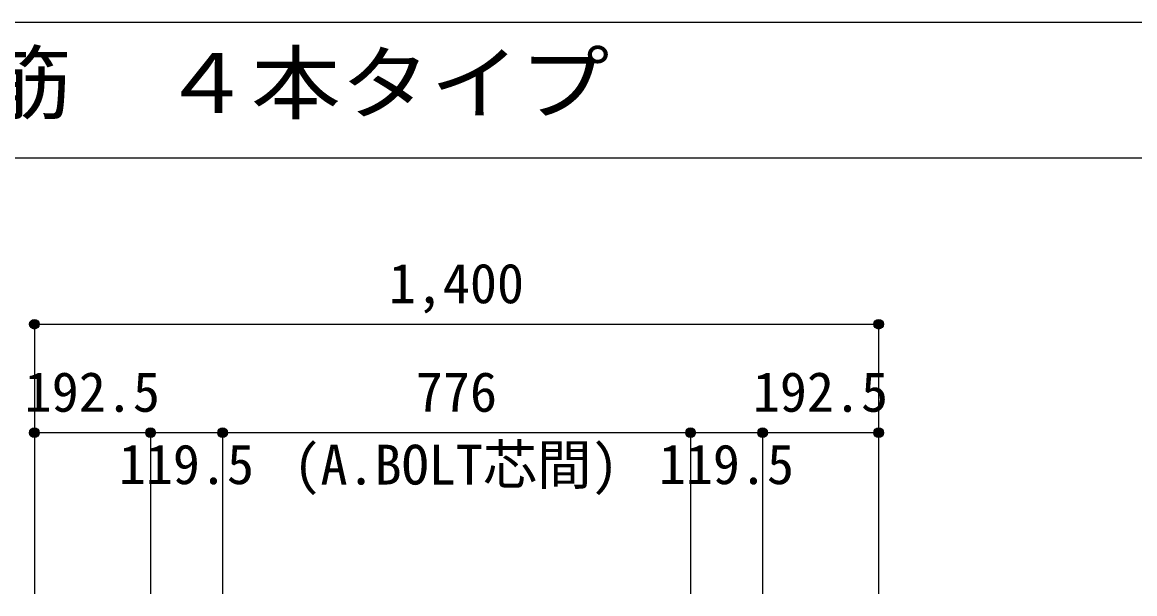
# Model space of a CAD drawing. Units: millimetres at full size, sheet at 1:30. Extents: x -5973 to 5954, y -4195 to 4201.
# Drawn here: x -5016 to -3171, y 3253 to 4201 of the extents above; entities that cross this region are included whole.
import ezdxf
from ezdxf.enums import TextEntityAlignment as Align

# ---------------------------------------------------------------- set-up
doc = ezdxf.new("R2010")
doc.units = ezdxf.units.MM
doc.header["$LTSCALE"] = 30
doc.header["$PDMODE"] = 32
doc.header["$PDSIZE"] = 15
for name, color, linetype in [('0-7_文字', 4, 'Continuous'), ('0-D_寸法', 4, 'Continuous'), ('6-7_文字', 7, 'Continuous'), ('F-0_枠', 6, 'Continuous')]:
    doc.layers.add(name, color=color, linetype=linetype)
doc.styles.add('ＭＳ ゴシック', font='')
doc.styles.get('ＭＳ ゴシック').set_extended_font_data('MS Gothic')

msp = doc.modelspace()

# ---------------------------------------------------------------- linework, layer by layer
at = {"layer": '0-D_寸法'}
for p, q in [((-4995.8, 3700.34), (-4995.8, 3520.34)), ((-4995.8, 3700.34), (-3595.8, 3700.34)), ((-3595.8, 3700.34), (-3595.8, 3520.34)), ((-4995.8, 3520.34), (-4995.8, 3253.3)), ((-4803.3, 3520.34), (-4995.8, 3520.34)), ((-4995.8, 3520.34), (-4995.8, 3253.3)), ((-4683.8, 3520.34), (-4803.3, 3520.34)), ((-4803.3, 3520.34), (-4803.3, 3253.3)), ((-3907.8, 3520.34), (-4683.8, 3520.34)), ((-4683.8, 3520.34), (-4683.8, 3253.3)), ((-3788.3, 3520.34), (-3907.8, 3520.34)), ((-3907.8, 3520.34), (-3907.8, 3253.3)), ((-3595.8, 3520.34), (-3788.3, 3520.34)), ((-3788.3, 3520.34), (-3788.3, 3253.3)), ((-3595.8, 3520.34), (-3595.8, 3253.3))]:
    msp.add_line(p, q, dxfattribs=at)
for centre, radius in [((-4995.8, 3700.34), 8), ((-3595.8, 3700.34), 8), ((-4995.8, 3700.34), 7.2), ((-4995.8, 3700.34), 6.4), ((-4995.8, 3700.34), 5.6), ((-4995.8, 3700.34), 4.8), ((-4995.8, 3700.34), 4), ((-4995.8, 3700.34), 3.2), ((-4995.8, 3700.34), 2.4), ((-4995.8, 3700.34), 1.6), ((-4995.8, 3700.34), 0.8), ((-3595.8, 3700.34), 7.2), ((-3595.8, 3700.34), 6.4), ((-3595.8, 3700.34), 5.6), ((-3595.8, 3700.34), 4.8), ((-3595.8, 3700.34), 4), ((-3595.8, 3700.34), 3.2), ((-3595.8, 3700.34), 2.4), ((-3595.8, 3700.34), 1.6), ((-3595.8, 3700.34), 0.8), ((-4995.8, 3520.34), 8), ((-4995.8, 3520.34), 7.2), ((-4995.8, 3520.34), 6.4), ((-4995.8, 3520.34), 5.6), ((-4995.8, 3520.34), 4.8), ((-4995.8, 3520.34), 4), ((-4803.3, 3520.34), 8), ((-4803.3, 3520.34), 7.2), ((-4803.3, 3520.34), 6.4), ((-4803.3, 3520.34), 5.6), ((-4803.3, 3520.34), 4.8), ((-4803.3, 3520.34), 4), ((-4683.8, 3520.34), 8), ((-4683.8, 3520.34), 7.2), ((-4683.8, 3520.34), 6.4), ((-4683.8, 3520.34), 5.6), ((-4683.8, 3520.34), 4.8), ((-4683.8, 3520.34), 4), ((-3907.8, 3520.34), 8), ((-3907.8, 3520.34), 7.2), ((-3907.8, 3520.34), 6.4), ((-3907.8, 3520.34), 5.6), ((-3907.8, 3520.34), 4.8), ((-3907.8, 3520.34), 4), ((-3788.3, 3520.34), 8), ((-3788.3, 3520.34), 7.2), ((-3788.3, 3520.34), 6.4), ((-3788.3, 3520.34), 5.6), ((-3788.3, 3520.34), 4.8), ((-3788.3, 3520.34), 4), ((-3595.8, 3520.34), 8), ((-3595.8, 3520.34), 7.2), ((-3595.8, 3520.34), 6.4), ((-3595.8, 3520.34), 5.6), ((-3595.8, 3520.34), 4.8), ((-3595.8, 3520.34), 4), ((-4995.8, 3520.34), 3.2), ((-4995.8, 3520.34), 2.4), ((-4995.8, 3520.34), 1.6), ((-4995.8, 3520.34), 0.8), ((-4803.3, 3520.34), 3.2), ((-4803.3, 3520.34), 2.4), ((-4803.3, 3520.34), 1.6), ((-4803.3, 3520.34), 0.8), ((-4683.8, 3520.34), 3.2), ((-4683.8, 3520.34), 2.4), ((-4683.8, 3520.34), 1.6), ((-4683.8, 3520.34), 0.8), ((-3907.8, 3520.34), 3.2), ((-3907.8, 3520.34), 2.4), ((-3907.8, 3520.34), 1.6), ((-3907.8, 3520.34), 0.8), ((-3788.3, 3520.34), 3.2), ((-3788.3, 3520.34), 2.4), ((-3788.3, 3520.34), 1.6), ((-3788.3, 3520.34), 0.8), ((-3595.8, 3520.34), 3.2), ((-3595.8, 3520.34), 2.4), ((-3595.8, 3520.34), 1.6), ((-3595.8, 3520.34), 0.8)]:
    msp.add_circle(centre, radius, dxfattribs=at)
at = {"layer": '0-D_寸法', "color": 7}
for p in [(-4995.8, 3700.34), (-4995.8, 3700.34), (-3595.8, 3700.34), (-4995.8, 3520.34), (-4803.3, 3520.34), (-4683.8, 3520.34), (-3907.8, 3520.34), (-3788.3, 3520.34), (-3595.8, 3520.34)]:
    msp.add_point(p, dxfattribs=at)
at = {"layer": 'F-0_枠'}
msp.add_line((-5972.88, 4201.15), (5954.1, 4201.15), dxfattribs=at)
at = {"layer": 'F-0_枠', "color": 2}
msp.add_line((-5972.88, 3976.15), (3723.6, 3976.15), dxfattribs=at)

# ---------------------------------------------------------------- texts
at = {"layer": '0-7_文字', "style": 'ＭＳ ゴシック'}
msp.add_text('(A.BOLT芯間)', height=65.98, dxfattribs=at).set_placement((-4566.32, 3414.66), align=Align.BOTTOM_LEFT)
at = {"layer": '0-D_寸法', "style": 'ＭＳ ゴシック'}
for s, p in [('1,400', (-4408.3, 3715.34)), ('192.5', (-5012.05, 3535.34)), ('776', (-4363.3, 3535.34)), ('192.5', (-3804.55, 3535.34)), ('119.5', (-4856.05, 3415.34)), ('119.5', (-3960.55, 3415.34))]:
    msp.add_text(s, height=65.98, dxfattribs=at).set_placement(p, align=Align.BOTTOM_LEFT)
at = {"layer": '6-7_文字', "color": 2, "style": 'ＭＳ ゴシック', "width": 1.1}
msp.add_text('\u3000\u3000基礎梁主筋\u3000４本タイプ', height=98.97, dxfattribs=at).set_placement((-5972.88, 4021.15), align=Align.BOTTOM_LEFT)

doc.saveas('drawing.dxf')
